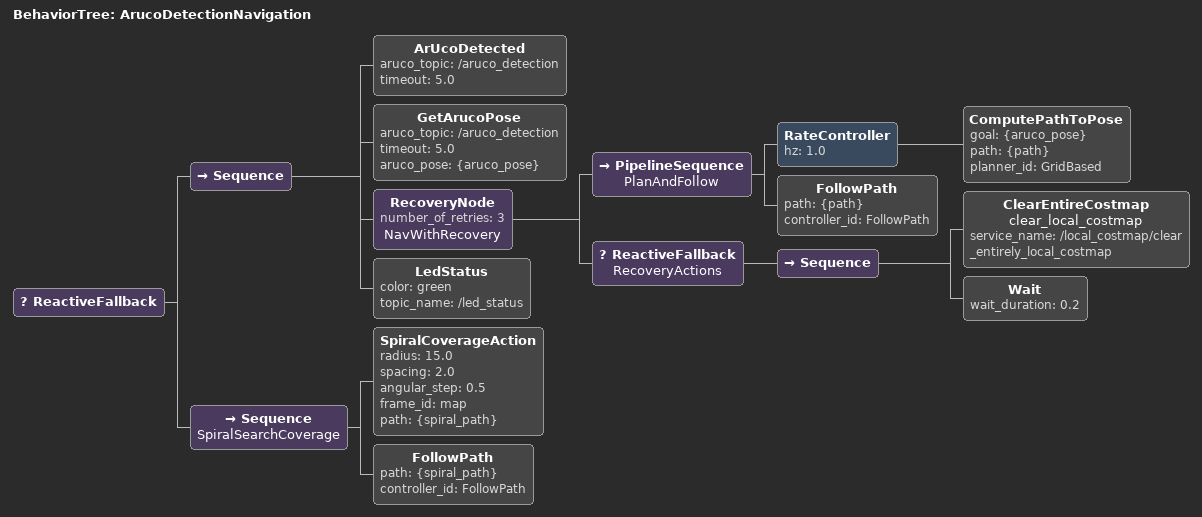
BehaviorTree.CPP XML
<root>
  <BehaviorTree ID="ArucoDetectionNavigation">
    <ReactiveFallback>
      <Sequence>
        <ArUcoDetected aruco_topic="/aruco_detection" timeout="5.0" />
        <GetArucoPose aruco_topic="/aruco_detection" timeout="5.0" aruco_pose="{aruco_pose}" />

        <RecoveryNode number_of_retries="3" name="NavWithRecovery">
          <!-- Primary attempt -->
          <PipelineSequence name="PlanAndFollow">
            <RateController hz="1.0">
              <ComputePathToPose goal="{aruco_pose}" path="{path}" planner_id="GridBased"/>
            </RateController>
            <FollowPath path="{path}" controller_id="FollowPath"/>
          </PipelineSequence>

          <!-- Recovery behavior (runs after each failure, then retries) -->
          <ReactiveFallback name="RecoveryActions">
            <Sequence>
              <ClearEntireCostmap name="clear_local_costmap" service_name="/local_costmap/clear_entirely_local_costmap"/>
              <Wait wait_duration="0.2" />
            </Sequence>
          </ReactiveFallback>
        </RecoveryNode>
        <LedStatus color="green" topic_name="/led_status" />
      </Sequence>

      <!-- ArUco NOT detected - execute spiral coverage search -->
      <Sequence name="SpiralSearchCoverage">
        <SpiralCoverageAction radius="15.0" spacing="2.0" angular_step="0.5" frame_id="map" path="{spiral_path}" />
        <FollowPath path="{spiral_path}" controller_id="FollowPath"/>
      </Sequence>
    </ReactiveFallback>
  </BehaviorTree>
</root>
